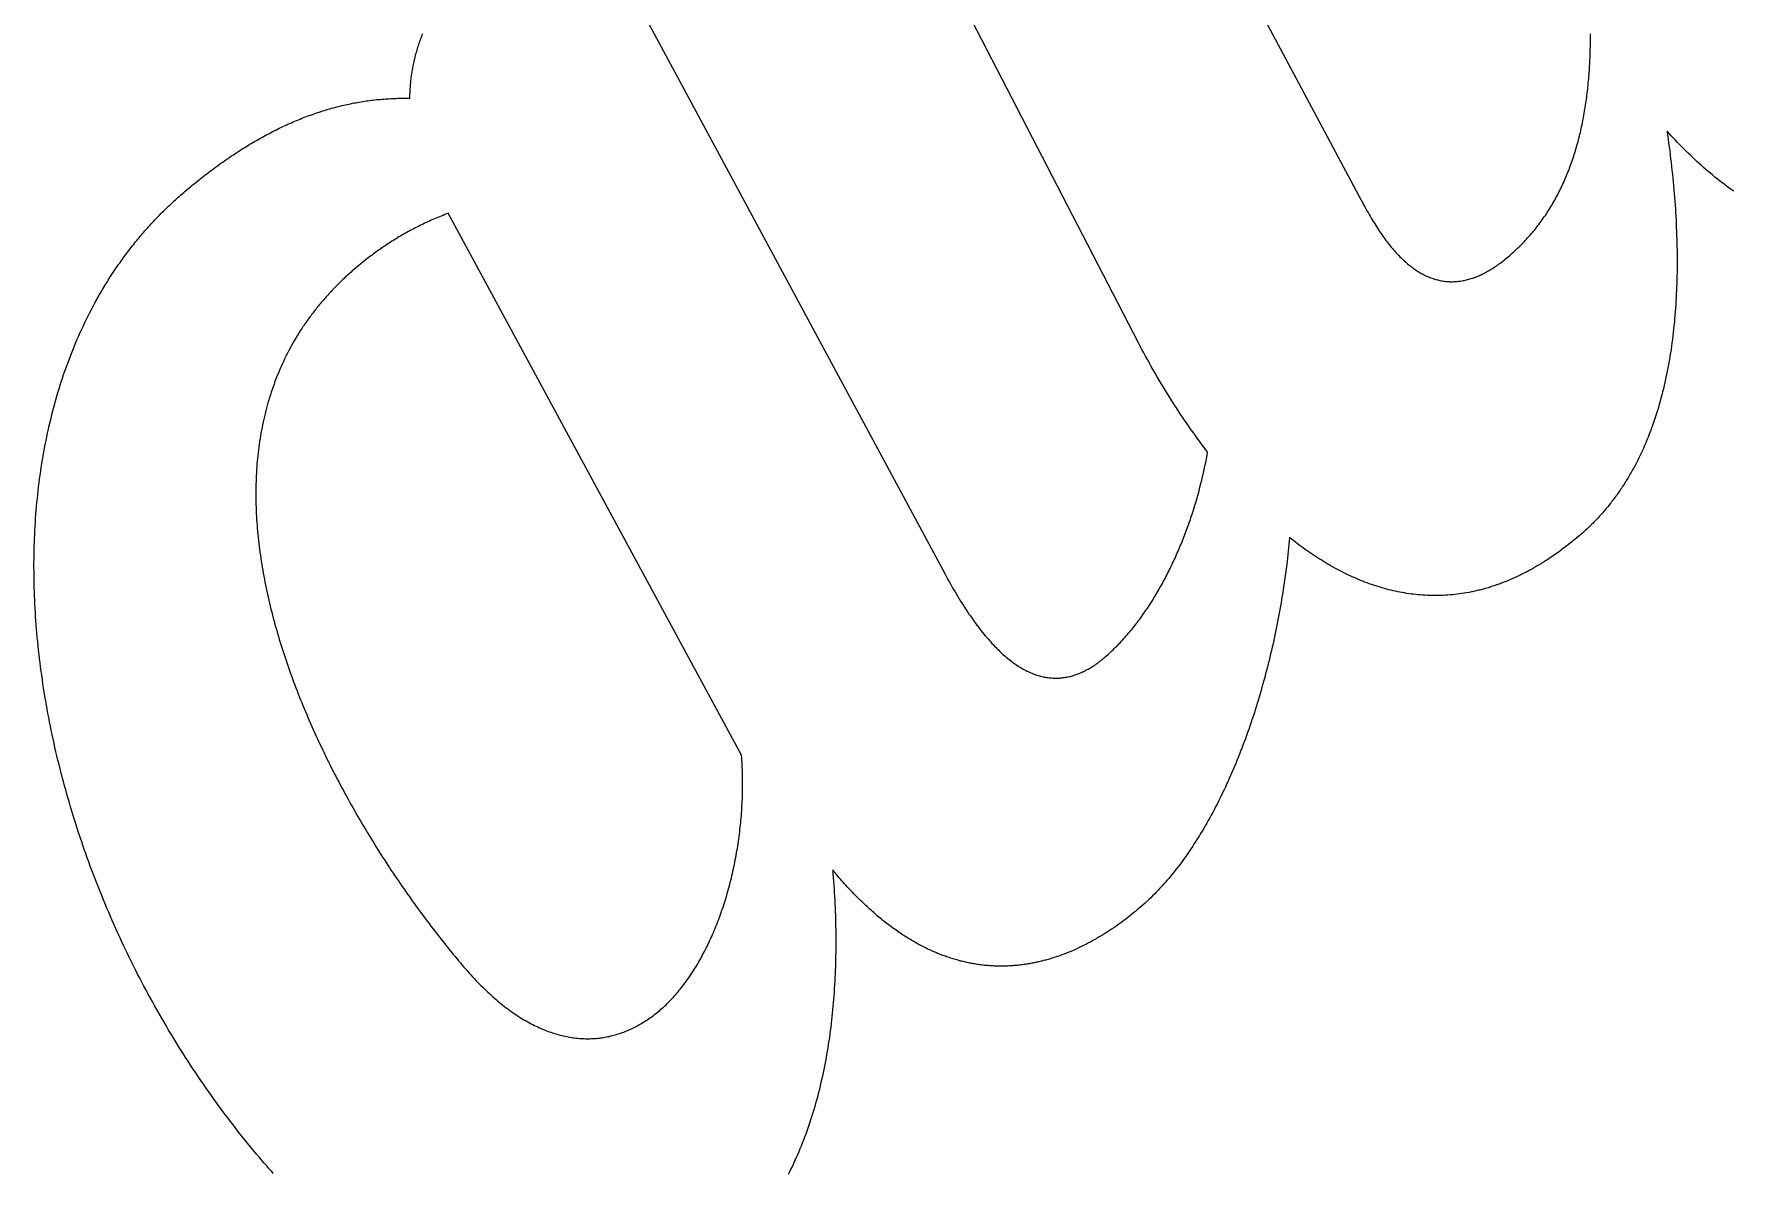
# Model space of a CAD drawing. Extents: x -388 to -35, y 578 to 1063.
# Drawn here: x -100.42 to -67.86, y 682.01 to 703.81 of the extents above; entities that cross this region are included whole.
import ezdxf

# ---------------------------------------------------------------- set-up
doc = ezdxf.new("R2010")
doc.units = 0
doc.layers.add('color#7d7d7dff', color=1, linetype='CONTINUOUS')

msp = doc.modelspace()

# ---------------------------------------------------------------- linework, layer by layer
at = {"layer": 'color#7d7d7dff'}
for points in [[(-80.836, 711.585), (-74.933, 700.536), (-74.913, 700.499), (-74.893, 700.462), (-74.874, 700.426), (-74.854, 700.39), (-74.834, 700.355), (-74.814, 700.32), (-74.794, 700.286), (-74.774, 700.252), (-74.753, 700.219), (-74.733, 700.186), (-74.713, 700.154), (-74.693, 700.122), (-74.673, 700.091), (-74.653, 700.06), (-74.632, 700.03), (-74.612, 700), (-74.592, 699.971), (-74.571, 699.942), (-74.551, 699.913), (-74.531, 699.885), (-74.51, 699.858), (-74.49, 699.831), (-74.469, 699.805), (-74.449, 699.779), (-74.428, 699.753), (-74.408, 699.728), (-74.387, 699.704), (-74.366, 699.68), (-74.346, 699.656), (-74.325, 699.633), (-74.304, 699.61), (-74.284, 699.588), (-74.263, 699.567), (-74.242, 699.545), (-74.221, 699.525), (-74.2, 699.504), (-74.179, 699.485), (-74.159, 699.465), (-74.138, 699.447), (-74.117, 699.428), (-74.096, 699.41), (-74.075, 699.393), (-74.054, 699.376), (-74.032, 699.359), (-74.011, 699.343), (-73.99, 699.328), (-73.969, 699.313), (-73.948, 699.298), (-73.927, 699.284), (-73.905, 699.27), (-73.884, 699.257), (-73.863, 699.244), (-73.841, 699.232), (-73.82, 699.22), (-73.799, 699.208), (-73.777, 699.197), (-73.756, 699.187), (-73.734, 699.176), (-73.713, 699.167), (-73.691, 699.158), (-73.67, 699.149), (-73.648, 699.141), (-73.627, 699.133), (-73.605, 699.125), (-73.583, 699.118), (-73.562, 699.112), (-73.54, 699.106), (-73.518, 699.1), (-73.497, 699.095), (-73.475, 699.09), (-73.453, 699.086), (-73.431, 699.082), (-73.409, 699.079), (-73.388, 699.076), (-73.366, 699.073), (-73.344, 699.071), (-73.322, 699.069), (-73.3, 699.068), (-73.278, 699.067), (-73.256, 699.067), (-73.234, 699.067), (-73.212, 699.068), (-73.189, 699.068), (-73.167, 699.07), (-73.145, 699.072), (-73.123, 699.074), (-73.101, 699.076), (-73.079, 699.079), (-73.056, 699.083), (-73.034, 699.087), (-73.012, 699.091), (-72.99, 699.096), (-72.967, 699.101), (-72.945, 699.107), (-72.922, 699.113), (-72.9, 699.119), (-72.878, 699.126), (-72.855, 699.133), (-72.833, 699.141), (-72.81, 699.149), (-72.788, 699.158), (-72.765, 699.167), (-72.742, 699.176), (-72.72, 699.186), (-72.697, 699.196), (-72.675, 699.206), (-72.652, 699.217), (-72.629, 699.229), (-72.606, 699.241), (-72.584, 699.253), (-72.561, 699.266), (-72.538, 699.279), (-72.515, 699.292), (-72.493, 699.306), (-72.47, 699.32), (-72.447, 699.335), (-72.424, 699.35), (-72.401, 699.365), (-72.378, 699.381), (-72.355, 699.397), (-72.332, 699.414), (-72.309, 699.431), (-72.286, 699.448), (-72.263, 699.466), (-72.24, 699.484), (-72.217, 699.503), (-72.194, 699.522), (-72.171, 699.541), (-72.144, 699.564), (-72.117, 699.587), (-72.091, 699.611), (-72.065, 699.634), (-72.039, 699.658), (-72.013, 699.682), (-71.988, 699.706), (-71.963, 699.73), (-71.938, 699.755), (-71.914, 699.779), (-71.889, 699.804), (-71.865, 699.829), (-71.842, 699.854), (-71.818, 699.88), (-71.795, 699.905), (-71.772, 699.931), (-71.749, 699.957), (-71.726, 699.983), (-71.704, 700.009), (-71.682, 700.036), (-71.66, 700.062), (-71.639, 700.089), (-71.618, 700.116), (-71.597, 700.143), (-71.576, 700.17), (-71.555, 700.198), (-71.535, 700.226), (-71.515, 700.253), (-71.495, 700.282), (-71.476, 700.31), (-71.456, 700.338), (-71.437, 700.367), (-71.418, 700.395), (-71.4, 700.424), (-71.381, 700.453), (-71.363, 700.483), (-71.345, 700.512), (-71.328, 700.541), (-71.31, 700.571), (-71.293, 700.601), (-71.276, 700.631), (-71.259, 700.661), (-71.243, 700.692), (-71.226, 700.722), (-71.21, 700.753), (-71.195, 700.784), (-71.179, 700.815), (-71.164, 700.846), (-71.148, 700.878), (-71.133, 700.909), (-71.119, 700.941), (-71.104, 700.973), (-71.09, 701.005), (-71.076, 701.037), (-71.062, 701.069), (-71.048, 701.102), (-71.035, 701.134), (-71.022, 701.167), (-71.009, 701.2), (-70.996, 701.233), (-70.984, 701.266), (-70.971, 701.3), (-70.959, 701.333), (-70.947, 701.367), (-70.936, 701.401), (-70.924, 701.435), (-70.913, 701.469), (-70.902, 701.503), (-70.891, 701.538), (-70.88, 701.573), (-70.87, 701.607), (-70.86, 701.642), (-70.85, 701.677), (-70.84, 701.713), (-70.83, 701.748), (-70.821, 701.783), (-70.812, 701.819), (-70.803, 701.855), (-70.794, 701.891), (-70.785, 701.927), (-70.777, 701.963), (-70.769, 702), (-70.761, 702.036), (-70.753, 702.073), (-70.745, 702.109), (-70.738, 702.146), (-70.731, 702.183), (-70.724, 702.221), (-70.717, 702.258), (-70.71, 702.296), (-70.704, 702.333), (-70.697, 702.371), (-70.691, 702.409), (-70.685, 702.447), (-70.68, 702.485), (-70.674, 702.523), (-70.669, 702.562), (-70.664, 702.6), (-70.659, 702.639), (-70.654, 702.678), (-70.649, 702.717), (-70.645, 702.756), (-70.641, 702.795), (-70.636, 702.834), (-70.633, 702.874), (-70.629, 702.913), (-70.625, 702.953), (-70.622, 702.993), (-70.619, 703.033), (-70.616, 703.073), (-70.613, 703.113), (-70.61, 703.154), (-70.608, 703.194), (-70.605, 703.235), (-70.603, 703.276), (-70.601, 703.316), (-70.599, 703.357), (-70.598, 703.398), (-70.596, 703.44), (-70.595, 703.481), (-70.594, 703.522), (-70.593, 703.564), (-70.592, 703.606), (-70.591, 703.647), (-70.591, 703.689), (-70.59, 703.731), (-70.59, 703.774), (-70.59, 703.816)], [(-89.873, 706.311), (-82.958, 693.464), (-82.931, 693.413), (-82.904, 693.363), (-82.876, 693.314), (-82.849, 693.266), (-82.822, 693.218), (-82.795, 693.171), (-82.768, 693.125), (-82.741, 693.079), (-82.714, 693.034), (-82.688, 692.99), (-82.661, 692.947), (-82.634, 692.904), (-82.607, 692.862), (-82.581, 692.821), (-82.554, 692.78), (-82.528, 692.74), (-82.501, 692.701), (-82.475, 692.663), (-82.449, 692.625), (-82.422, 692.588), (-82.396, 692.551), (-82.37, 692.515), (-82.344, 692.48), (-82.318, 692.446), (-82.291, 692.412), (-82.266, 692.379), (-82.24, 692.346), (-82.214, 692.314), (-82.188, 692.283), (-82.162, 692.253), (-82.136, 692.223), (-82.111, 692.193), (-82.085, 692.165), (-82.06, 692.137), (-82.034, 692.109), (-82.009, 692.083), (-81.983, 692.057), (-81.958, 692.031), (-81.932, 692.006), (-81.907, 691.982), (-81.882, 691.958), (-81.857, 691.935), (-81.832, 691.913), (-81.807, 691.891), (-81.782, 691.87), (-81.757, 691.849), (-81.732, 691.829), (-81.707, 691.81), (-81.683, 691.791), (-81.658, 691.773), (-81.633, 691.755), (-81.609, 691.738), (-81.584, 691.721), (-81.56, 691.705), (-81.535, 691.69), (-81.511, 691.675), (-81.487, 691.661), (-81.462, 691.647), (-81.438, 691.634), (-81.414, 691.621), (-81.39, 691.609), (-81.366, 691.597), (-81.342, 691.586), (-81.318, 691.576), (-81.294, 691.566), (-81.27, 691.556), (-81.247, 691.547), (-81.223, 691.539), (-81.199, 691.531), (-81.176, 691.524), (-81.152, 691.517), (-81.129, 691.51), (-81.105, 691.505), (-81.082, 691.499), (-81.059, 691.494), (-81.035, 691.49), (-81.012, 691.486), (-80.989, 691.483), (-80.966, 691.48), (-80.943, 691.478), (-80.92, 691.476), (-80.897, 691.474), (-80.874, 691.473), (-80.852, 691.473), (-80.829, 691.473), (-80.806, 691.473), (-80.784, 691.474), (-80.761, 691.475), (-80.739, 691.477), (-80.716, 691.479), (-80.694, 691.482), (-80.672, 691.485), (-80.649, 691.489), (-80.627, 691.493), (-80.605, 691.497), (-80.583, 691.502), (-80.561, 691.507), (-80.539, 691.513), (-80.517, 691.519), (-80.495, 691.526), (-80.474, 691.533), (-80.452, 691.54), (-80.43, 691.548), (-80.409, 691.556), (-80.387, 691.564), (-80.366, 691.573), (-80.344, 691.583), (-80.323, 691.592), (-80.302, 691.603), (-80.28, 691.613), (-80.259, 691.624), (-80.238, 691.635), (-80.217, 691.647), (-80.196, 691.659), (-80.175, 691.671), (-80.155, 691.684), (-80.134, 691.697), (-80.113, 691.711), (-80.092, 691.724), (-80.072, 691.738), (-80.051, 691.753), (-80.031, 691.768), (-80.01, 691.783), (-79.99, 691.798), (-79.97, 691.814), (-79.949, 691.83), (-79.929, 691.847), (-79.909, 691.864), (-79.885, 691.885), (-79.86, 691.906), (-79.836, 691.928), (-79.811, 691.95), (-79.787, 691.972), (-79.763, 691.994), (-79.739, 692.017), (-79.716, 692.04), (-79.692, 692.063), (-79.669, 692.086), (-79.645, 692.11), (-79.622, 692.134), (-79.599, 692.158), (-79.576, 692.182), (-79.554, 692.207), (-79.531, 692.232), (-79.509, 692.257), (-79.486, 692.282), (-79.464, 692.308), (-79.442, 692.333), (-79.42, 692.359), (-79.398, 692.385), (-79.377, 692.412), (-79.355, 692.438), (-79.334, 692.465), (-79.313, 692.492), (-79.292, 692.519), (-79.271, 692.547), (-79.25, 692.574), (-79.229, 692.602), (-79.209, 692.63), (-79.189, 692.658), (-79.168, 692.686), (-79.148, 692.715), (-79.129, 692.743), (-79.109, 692.772), (-79.089, 692.801), (-79.07, 692.831), (-79.05, 692.86), (-79.031, 692.889), (-79.012, 692.919), (-78.993, 692.949), (-78.974, 692.979), (-78.956, 693.009), (-78.937, 693.039), (-78.919, 693.07), (-78.901, 693.1), (-78.883, 693.131), (-78.865, 693.162), (-78.847, 693.193), (-78.83, 693.224), (-78.812, 693.256), (-78.795, 693.287), (-78.778, 693.318), (-78.761, 693.35), (-78.744, 693.382), (-78.727, 693.414), (-78.711, 693.446), (-78.694, 693.478), (-78.678, 693.51), (-78.662, 693.542), (-78.646, 693.575), (-78.63, 693.607), (-78.614, 693.64), (-78.599, 693.673), (-78.583, 693.706), (-78.568, 693.738), (-78.553, 693.771), (-78.538, 693.805), (-78.523, 693.838), (-78.509, 693.871), (-78.494, 693.904), (-78.48, 693.938), (-78.466, 693.971), (-78.452, 694.005), (-78.438, 694.038), (-78.424, 694.072), (-78.411, 694.105), (-78.397, 694.139), (-78.384, 694.173), (-78.371, 694.207), (-78.358, 694.241), (-78.345, 694.275), (-78.332, 694.309), (-78.32, 694.343), (-78.307, 694.377), (-78.295, 694.411), (-78.283, 694.445), (-78.271, 694.479), (-78.259, 694.513), (-78.248, 694.548), (-78.236, 694.582), (-78.225, 694.616), (-78.214, 694.65), (-78.192, 694.719), (-78.171, 694.787), (-78.15, 694.856), (-78.13, 694.925), (-78.111, 694.993), (-78.092, 695.061), (-78.074, 695.13), (-78.057, 695.198), (-78.04, 695.266), (-78.024, 695.334), (-78.008, 695.402), (-77.993, 695.469), (-77.979, 695.537), (-77.965, 695.604), (-77.952, 695.671), (-77.939, 695.737), (-77.928, 695.803), (-77.976, 695.867), (-78.025, 695.932), (-78.073, 695.996), (-78.12, 696.061), (-78.167, 696.126), (-78.214, 696.191), (-78.26, 696.256), (-78.305, 696.322), (-78.351, 696.387), (-78.395, 696.453), (-78.44, 696.519), (-78.483, 696.585), (-78.527, 696.651), (-78.569, 696.717), (-78.612, 696.784), (-78.653, 696.85), (-78.695, 696.916), (-78.736, 696.982), (-78.776, 697.048), (-78.816, 697.115), (-78.855, 697.181), (-78.894, 697.247), (-78.932, 697.313), (-78.97, 697.378), (-79.007, 697.444), (-79.044, 697.509), (-79.08, 697.575), (-79.116, 697.64), (-79.151, 697.705), (-79.186, 697.769), (-79.22, 697.834), (-79.253, 697.898), (-83.416, 705.956)], [(-95.832, 681.985), (-95.863, 682.019), (-95.893, 682.053), (-95.923, 682.087), (-95.953, 682.121), (-95.983, 682.155), (-96.012, 682.189), (-96.041, 682.223), (-96.07, 682.256), (-96.098, 682.29), (-96.155, 682.357), (-96.212, 682.425), (-96.268, 682.493), (-96.324, 682.562), (-96.38, 682.631), (-96.435, 682.7), (-96.49, 682.769), (-96.544, 682.839), (-96.598, 682.908), (-96.652, 682.978), (-96.706, 683.049), (-96.759, 683.119), (-96.812, 683.19), (-96.864, 683.261), (-96.916, 683.333), (-96.968, 683.404), (-97.019, 683.476), (-97.07, 683.548), (-97.121, 683.62), (-97.171, 683.693), (-97.221, 683.766), (-97.271, 683.839), (-97.32, 683.912), (-97.369, 683.985), (-97.417, 684.059), (-97.465, 684.133), (-97.513, 684.207), (-97.561, 684.281), (-97.608, 684.356), (-97.654, 684.43), (-97.701, 684.505), (-97.747, 684.58), (-97.792, 684.655), (-97.838, 684.731), (-97.882, 684.806), (-97.927, 684.882), (-97.971, 684.958), (-98.015, 685.034), (-98.058, 685.111), (-98.101, 685.187), (-98.144, 685.264), (-98.186, 685.341), (-98.228, 685.418), (-98.27, 685.495), (-98.311, 685.572), (-98.352, 685.65), (-98.392, 685.727), (-98.432, 685.805), (-98.472, 685.883), (-98.511, 685.961), (-98.55, 686.039), (-98.588, 686.118), (-98.626, 686.196), (-98.664, 686.275), (-98.702, 686.353), (-98.739, 686.432), (-98.775, 686.511), (-98.812, 686.59), (-98.847, 686.67), (-98.883, 686.749), (-98.918, 686.828), (-98.953, 686.908), (-98.987, 686.988), (-99.021, 687.067), (-99.054, 687.147), (-99.088, 687.227), (-99.12, 687.307), (-99.153, 687.387), (-99.185, 687.468), (-99.216, 687.548), (-99.247, 687.628), (-99.278, 687.709), (-99.309, 687.789), (-99.339, 687.87), (-99.368, 687.951), (-99.397, 688.032), (-99.426, 688.112), (-99.455, 688.193), (-99.483, 688.274), (-99.51, 688.355), (-99.538, 688.436), (-99.564, 688.517), (-99.591, 688.599), (-99.617, 688.68), (-99.643, 688.761), (-99.668, 688.842), (-99.693, 688.924), (-99.717, 689.005), (-99.741, 689.086), (-99.765, 689.168), (-99.788, 689.249), (-99.811, 689.331), (-99.833, 689.412), (-99.855, 689.494), (-99.877, 689.575), (-99.898, 689.657), (-99.919, 689.738), (-99.939, 689.82), (-99.959, 689.901), (-99.978, 689.983), (-99.997, 690.064), (-100.016, 690.146), (-100.034, 690.227), (-100.052, 690.309), (-100.07, 690.39), (-100.087, 690.471), (-100.103, 690.553), (-100.12, 690.634), (-100.135, 690.716), (-100.151, 690.797), (-100.166, 690.878), (-100.18, 690.96), (-100.194, 691.041), (-100.208, 691.122), (-100.221, 691.203), (-100.234, 691.284), (-100.246, 691.365), (-100.258, 691.446), (-100.27, 691.527), (-100.281, 691.608), (-100.292, 691.689), (-100.302, 691.769), (-100.312, 691.85), (-100.321, 691.931), (-100.33, 692.011), (-100.339, 692.092), (-100.347, 692.172), (-100.355, 692.252), (-100.362, 692.332), (-100.369, 692.412), (-100.375, 692.493), (-100.381, 692.572), (-100.387, 692.652), (-100.392, 692.732), (-100.396, 692.812), (-100.401, 692.891), (-100.404, 692.97), (-100.408, 693.05), (-100.411, 693.129), (-100.413, 693.208), (-100.415, 693.287), (-100.417, 693.366), (-100.418, 693.444), (-100.418, 693.523), (-100.419, 693.601), (-100.419, 693.679), (-100.418, 693.758), (-100.417, 693.836), (-100.415, 693.913), (-100.413, 693.991), (-100.411, 694.069), (-100.408, 694.146), (-100.405, 694.223), (-100.401, 694.3), (-100.397, 694.377), (-100.392, 694.454), (-100.387, 694.531), (-100.381, 694.607), (-100.375, 694.683), (-100.369, 694.759), (-100.362, 694.835), (-100.354, 694.911), (-100.346, 694.986), (-100.338, 695.062), (-100.329, 695.137), (-100.32, 695.212), (-100.31, 695.287), (-100.3, 695.361), (-100.29, 695.435), (-100.279, 695.51), (-100.267, 695.584), (-100.255, 695.657), (-100.242, 695.731), (-100.23, 695.804), (-100.216, 695.877), (-100.202, 695.95), (-100.188, 696.023), (-100.173, 696.095), (-100.158, 696.167), (-100.142, 696.239), (-100.126, 696.311), (-100.109, 696.382), (-100.092, 696.453), (-100.075, 696.524), (-100.056, 696.595), (-100.038, 696.665), (-100.019, 696.736), (-99.999, 696.806), (-99.979, 696.875), (-99.959, 696.945), (-99.938, 697.014), (-99.917, 697.083), (-99.895, 697.151), (-99.872, 697.22), (-99.85, 697.288), (-99.826, 697.356), (-99.802, 697.423), (-99.778, 697.49), (-99.753, 697.557), (-99.728, 697.624), (-99.702, 697.69), (-99.676, 697.756), (-99.65, 697.822), (-99.622, 697.887), (-99.595, 697.952), (-99.567, 698.017), (-99.538, 698.082), (-99.509, 698.146), (-99.479, 698.21), (-99.449, 698.273), (-99.418, 698.336), (-99.387, 698.399), (-99.356, 698.462), (-99.324, 698.524), (-99.291, 698.586), (-99.258, 698.648), (-99.225, 698.709), (-99.208, 698.739), (-99.191, 698.77), (-99.173, 698.8), (-99.156, 698.83), (-99.139, 698.86), (-99.121, 698.89), (-99.103, 698.92), (-99.085, 698.95), (-99.067, 698.98), (-99.049, 699.01), (-99.031, 699.039), (-99.013, 699.069), (-98.994, 699.098), (-98.976, 699.127), (-98.957, 699.157), (-98.938, 699.186), (-98.919, 699.215), (-98.9, 699.244), (-98.881, 699.273), (-98.862, 699.301), (-98.842, 699.33), (-98.823, 699.359), (-98.803, 699.387), (-98.783, 699.415), (-98.763, 699.444), (-98.743, 699.472), (-98.723, 699.5), (-98.703, 699.528), (-98.682, 699.556), (-98.662, 699.584), (-98.641, 699.611), (-98.62, 699.639), (-98.599, 699.667), (-98.578, 699.694), (-98.557, 699.721), (-98.535, 699.749), (-98.514, 699.776), (-98.492, 699.803), (-98.471, 699.83), (-98.449, 699.856), (-98.427, 699.883), (-98.405, 699.91), (-98.382, 699.936), (-98.36, 699.963), (-98.338, 699.989), (-98.315, 700.015), (-98.292, 700.041), (-98.269, 700.067), (-98.246, 700.093), (-98.223, 700.119), (-98.2, 700.145), (-98.177, 700.17), (-98.153, 700.196), (-98.129, 700.221), (-98.106, 700.247), (-98.082, 700.272), (-98.058, 700.297), (-98.034, 700.322), (-98.009, 700.347), (-97.985, 700.371), (-97.96, 700.396), (-97.936, 700.421), (-97.911, 700.445), (-97.886, 700.469), (-97.861, 700.493), (-97.836, 700.518), (-97.81, 700.542), (-97.785, 700.565), (-97.759, 700.589), (-97.734, 700.613), (-97.708, 700.636), (-97.682, 700.66), (-97.656, 700.683), (-97.63, 700.706), (-97.603, 700.729), (-97.577, 700.752), (-97.55, 700.775), (-97.523, 700.798), (-97.489, 700.827), (-97.454, 700.856), (-97.419, 700.885), (-97.385, 700.913), (-97.35, 700.942), (-97.316, 700.97), (-97.281, 700.997), (-97.247, 701.025), (-97.212, 701.052), (-97.178, 701.079), (-97.143, 701.106), (-97.109, 701.132), (-97.075, 701.158), (-97.04, 701.184), (-97.006, 701.21), (-96.972, 701.236), (-96.938, 701.261), (-96.903, 701.286), (-96.869, 701.31), (-96.835, 701.335), (-96.801, 701.359), (-96.767, 701.383), (-96.733, 701.407), (-96.699, 701.43), (-96.665, 701.453), (-96.631, 701.476), (-96.597, 701.499), (-96.563, 701.522), (-96.529, 701.544), (-96.495, 701.566), (-96.461, 701.588), (-96.427, 701.609), (-96.393, 701.63), (-96.359, 701.651), (-96.325, 701.672), (-96.292, 701.693), (-96.258, 701.713), (-96.224, 701.733), (-96.19, 701.753), (-96.157, 701.772), (-96.123, 701.792), (-96.089, 701.811), (-96.055, 701.83), (-96.022, 701.848), (-95.988, 701.867), (-95.955, 701.885), (-95.921, 701.902), (-95.887, 701.92), (-95.854, 701.937), (-95.82, 701.955), (-95.787, 701.972), (-95.753, 701.988), (-95.72, 702.005), (-95.686, 702.021), (-95.652, 702.037), (-95.619, 702.052), (-95.586, 702.068), (-95.552, 702.083), (-95.519, 702.098), (-95.485, 702.113), (-95.452, 702.128), (-95.418, 702.142), (-95.385, 702.156), (-95.351, 702.17), (-95.318, 702.183), (-95.285, 702.197), (-95.251, 702.21), (-95.218, 702.223), (-95.184, 702.235), (-95.151, 702.248), (-95.118, 702.26), (-95.084, 702.272), (-95.051, 702.284), (-95.018, 702.295), (-94.984, 702.306), (-94.951, 702.317), (-94.918, 702.328), (-94.884, 702.339), (-94.851, 702.349), (-94.818, 702.359), (-94.784, 702.369), (-94.751, 702.379), (-94.718, 702.388), (-94.684, 702.397), (-94.651, 702.406), (-94.618, 702.415), (-94.584, 702.424), (-94.551, 702.432), (-94.518, 702.44), (-94.484, 702.448), (-94.451, 702.455), (-94.418, 702.463), (-94.384, 702.47), (-94.351, 702.477), (-94.318, 702.484), (-94.284, 702.49), (-94.251, 702.496), (-94.218, 702.502), (-94.184, 702.508), (-94.151, 702.514), (-94.118, 702.519), (-94.084, 702.524), (-94.051, 702.529), (-94.018, 702.534), (-93.984, 702.538), (-93.951, 702.543), (-93.917, 702.547), (-93.884, 702.55), (-93.851, 702.554), (-93.817, 702.557), (-93.784, 702.56), (-93.75, 702.563), (-93.717, 702.566), (-93.683, 702.569), (-93.65, 702.571), (-93.616, 702.573), (-93.583, 702.575), (-93.549, 702.576), (-93.516, 702.578), (-93.482, 702.579), (-93.449, 702.58), (-93.415, 702.581), (-93.382, 702.581), (-93.348, 702.581), (-93.315, 702.582), (-93.281, 702.581), (-93.247, 702.581), (-93.214, 702.581), (-93.214, 702.607), (-93.213, 702.634), (-93.213, 702.66), (-93.212, 702.686), (-93.211, 702.713), (-93.209, 702.739), (-93.208, 702.765), (-93.206, 702.791), (-93.204, 702.818), (-93.202, 702.844), (-93.2, 702.87), (-93.197, 702.896), (-93.195, 702.922), (-93.192, 702.948), (-93.189, 702.974), (-93.185, 702.999), (-93.182, 703.025), (-93.178, 703.051), (-93.174, 703.077), (-93.17, 703.102), (-93.165, 703.128), (-93.161, 703.153), (-93.156, 703.179), (-93.151, 703.204), (-93.146, 703.229), (-93.141, 703.255), (-93.135, 703.28), (-93.129, 703.305), (-93.124, 703.33), (-93.117, 703.355), (-93.111, 703.38), (-93.105, 703.405), (-93.098, 703.43), (-93.091, 703.455), (-93.084, 703.48), (-93.077, 703.504), (-93.07, 703.529), (-93.062, 703.554), (-93.054, 703.578), (-93.046, 703.603), (-93.038, 703.627), (-93.03, 703.651), (-93.022, 703.675), (-93.013, 703.7), (-93.004, 703.724), (-92.995, 703.748), (-92.986, 703.772), (-92.977, 703.796), (-92.967, 703.82)], [(-67.846, 700.801), (-67.892, 700.833), (-67.937, 700.866), (-67.982, 700.899), (-68.027, 700.933), (-68.072, 700.967), (-68.116, 701.002), (-68.161, 701.037), (-68.205, 701.072), (-68.249, 701.108), (-68.293, 701.144), (-68.336, 701.181), (-68.38, 701.218), (-68.423, 701.256), (-68.466, 701.294), (-68.508, 701.332), (-68.551, 701.371), (-68.593, 701.41), (-68.635, 701.45), (-68.677, 701.49), (-68.719, 701.53), (-68.76, 701.57), (-68.802, 701.611), (-68.843, 701.652), (-68.884, 701.694), (-68.924, 701.736), (-68.965, 701.778), (-69.005, 701.82), (-69.045, 701.863), (-69.085, 701.906), (-69.124, 701.949), (-69.113, 701.874), (-69.103, 701.799), (-69.093, 701.723), (-69.083, 701.648), (-69.073, 701.573), (-69.064, 701.498), (-69.055, 701.423), (-69.046, 701.349), (-69.038, 701.274), (-69.029, 701.2), (-69.022, 701.125), (-69.014, 701.051), (-69.007, 700.977), (-69, 700.903), (-68.993, 700.829), (-68.987, 700.755), (-68.981, 700.682), (-68.976, 700.608), (-68.97, 700.535), (-68.965, 700.462), (-68.961, 700.389), (-68.956, 700.316), (-68.952, 700.244), (-68.949, 700.171), (-68.946, 700.099), (-68.943, 700.027), (-68.94, 699.955), (-68.938, 699.883), (-68.936, 699.812), (-68.934, 699.74), (-68.933, 699.669), (-68.932, 699.598), (-68.931, 699.528), (-68.931, 699.457), (-68.931, 699.387), (-68.932, 699.316), (-68.933, 699.246), (-68.934, 699.177), (-68.936, 699.107), (-68.938, 699.038), (-68.94, 698.969), (-68.943, 698.9), (-68.946, 698.831), (-68.949, 698.763), (-68.953, 698.695), (-68.957, 698.627), (-68.962, 698.559), (-68.967, 698.492), (-68.972, 698.425), (-68.978, 698.358), (-68.984, 698.291), (-68.991, 698.225), (-68.998, 698.159), (-69.005, 698.093), (-69.013, 698.027), (-69.021, 697.962), (-69.03, 697.897), (-69.039, 697.832), (-69.048, 697.768), (-69.058, 697.703), (-69.068, 697.639), (-69.079, 697.576), (-69.09, 697.513), (-69.102, 697.45), (-69.113, 697.387), (-69.126, 697.324), (-69.139, 697.262), (-69.152, 697.201), (-69.165, 697.139), (-69.179, 697.078), (-69.194, 697.017), (-69.209, 696.957), (-69.224, 696.897), (-69.24, 696.837), (-69.256, 696.777), (-69.273, 696.718), (-69.29, 696.659), (-69.308, 696.601), (-69.326, 696.543), (-69.344, 696.485), (-69.363, 696.428), (-69.383, 696.371), (-69.402, 696.314), (-69.423, 696.258), (-69.444, 696.202), (-69.465, 696.146), (-69.487, 696.091), (-69.509, 696.036), (-69.532, 695.982), (-69.555, 695.928), (-69.578, 695.874), (-69.591, 695.848), (-69.603, 695.821), (-69.615, 695.795), (-69.627, 695.768), (-69.64, 695.742), (-69.652, 695.716), (-69.665, 695.69), (-69.678, 695.664), (-69.691, 695.638), (-69.704, 695.612), (-69.717, 695.587), (-69.731, 695.561), (-69.744, 695.536), (-69.758, 695.51), (-69.771, 695.485), (-69.785, 695.46), (-69.799, 695.435), (-69.813, 695.41), (-69.828, 695.385), (-69.842, 695.36), (-69.856, 695.336), (-69.871, 695.311), (-69.886, 695.287), (-69.901, 695.263), (-69.916, 695.238), (-69.931, 695.214), (-69.946, 695.19), (-69.961, 695.167), (-69.977, 695.143), (-69.992, 695.119), (-70.008, 695.096), (-70.024, 695.072), (-70.04, 695.049), (-70.056, 695.026), (-70.072, 695.003), (-70.089, 694.98), (-70.105, 694.957), (-70.122, 694.934), (-70.139, 694.912), (-70.156, 694.889), (-70.173, 694.867), (-70.19, 694.845), (-70.207, 694.822), (-70.225, 694.8), (-70.242, 694.778), (-70.26, 694.757), (-70.278, 694.735), (-70.296, 694.713), (-70.314, 694.692), (-70.332, 694.671), (-70.351, 694.649), (-70.369, 694.628), (-70.388, 694.607), (-70.407, 694.587), (-70.425, 694.566), (-70.444, 694.545), (-70.464, 694.525), (-70.483, 694.504), (-70.502, 694.484), (-70.522, 694.464), (-70.542, 694.444), (-70.562, 694.424), (-70.582, 694.404), (-70.602, 694.385), (-70.622, 694.365), (-70.643, 694.346), (-70.663, 694.327), (-70.684, 694.308), (-70.705, 694.289), (-70.726, 694.27), (-70.747, 694.251), (-70.768, 694.232), (-70.789, 694.214), (-70.811, 694.196), (-70.859, 694.155), (-70.907, 694.116), (-70.955, 694.077), (-71.003, 694.039), (-71.051, 694.002), (-71.099, 693.966), (-71.146, 693.93), (-71.194, 693.895), (-71.242, 693.861), (-71.289, 693.828), (-71.337, 693.796), (-71.385, 693.764), (-71.408, 693.748), (-71.432, 693.733), (-71.456, 693.718), (-71.479, 693.703), (-71.503, 693.688), (-71.527, 693.673), (-71.551, 693.659), (-71.574, 693.644), (-71.598, 693.63), (-71.621, 693.616), (-71.645, 693.603), (-71.669, 693.589), (-71.692, 693.576), (-71.716, 693.563), (-71.739, 693.55), (-71.763, 693.537), (-71.786, 693.524), (-71.81, 693.512), (-71.833, 693.499), (-71.857, 693.487), (-71.88, 693.475), (-71.904, 693.464), (-71.927, 693.452), (-71.951, 693.441), (-71.974, 693.429), (-71.997, 693.418), (-72.021, 693.408), (-72.044, 693.397), (-72.067, 693.386), (-72.091, 693.376), (-72.114, 693.366), (-72.137, 693.356), (-72.161, 693.346), (-72.184, 693.336), (-72.207, 693.327), (-72.23, 693.318), (-72.253, 693.309), (-72.277, 693.3), (-72.3, 693.291), (-72.323, 693.282), (-72.346, 693.274), (-72.369, 693.265), (-72.392, 693.257), (-72.415, 693.249), (-72.439, 693.242), (-72.462, 693.234), (-72.485, 693.227), (-72.508, 693.219), (-72.531, 693.212), (-72.554, 693.205), (-72.577, 693.198), (-72.6, 693.192), (-72.622, 693.185), (-72.645, 693.179), (-72.668, 693.173), (-72.691, 693.167), (-72.714, 693.161), (-72.737, 693.155), (-72.76, 693.15), (-72.782, 693.145), (-72.805, 693.139), (-72.828, 693.134), (-72.851, 693.129), (-72.873, 693.125), (-72.919, 693.116), (-72.964, 693.107), (-73.009, 693.1), (-73.055, 693.093), (-73.1, 693.086), (-73.145, 693.08), (-73.19, 693.075), (-73.235, 693.07), (-73.279, 693.066), (-73.324, 693.063), (-73.369, 693.06), (-73.413, 693.058), (-73.458, 693.056), (-73.502, 693.055), (-73.546, 693.054), (-73.59, 693.054), (-73.634, 693.055), (-73.678, 693.056), (-73.722, 693.057), (-73.766, 693.06), (-73.81, 693.062), (-73.854, 693.066), (-73.897, 693.07), (-73.941, 693.074), (-73.984, 693.079), (-74.027, 693.084), (-74.071, 693.09), (-74.114, 693.097), (-74.157, 693.104), (-74.2, 693.111), (-74.242, 693.119), (-74.285, 693.128), (-74.328, 693.137), (-74.37, 693.146), (-74.413, 693.156), (-74.455, 693.167), (-74.497, 693.178), (-74.539, 693.189), (-74.581, 693.201), (-74.623, 693.213), (-74.665, 693.226), (-74.707, 693.24), (-74.749, 693.253), (-74.79, 693.268), (-74.832, 693.282), (-74.873, 693.298), (-74.914, 693.313), (-74.955, 693.329), (-74.996, 693.346), (-75.037, 693.363), (-75.078, 693.38), (-75.118, 693.398), (-75.159, 693.416), (-75.199, 693.434), (-75.24, 693.453), (-75.28, 693.473), (-75.32, 693.493), (-75.36, 693.513), (-75.4, 693.533), (-75.44, 693.554), (-75.479, 693.576), (-75.519, 693.598), (-75.558, 693.62), (-75.597, 693.642), (-75.637, 693.665), (-75.676, 693.688), (-75.715, 693.712), (-75.753, 693.736), (-75.792, 693.76), (-75.831, 693.785), (-75.869, 693.81), (-75.907, 693.836), (-75.946, 693.861), (-75.984, 693.887), (-76.022, 693.914), (-76.059, 693.94), (-76.097, 693.968), (-76.135, 693.995), (-76.172, 694.023), (-76.209, 694.051), (-76.247, 694.079), (-76.284, 694.108), (-76.32, 694.136), (-76.357, 694.166), (-76.363, 694.1), (-76.37, 694.035), (-76.376, 693.969), (-76.383, 693.903), (-76.39, 693.838), (-76.398, 693.772), (-76.405, 693.706), (-76.413, 693.64), (-76.422, 693.575), (-76.43, 693.509), (-76.439, 693.443), (-76.448, 693.377), (-76.458, 693.311), (-76.468, 693.245), (-76.478, 693.18), (-76.488, 693.114), (-76.498, 693.048), (-76.509, 692.982), (-76.52, 692.916), (-76.532, 692.851), (-76.543, 692.785), (-76.555, 692.719), (-76.567, 692.654), (-76.58, 692.588), (-76.593, 692.523), (-76.606, 692.458), (-76.619, 692.392), (-76.633, 692.327), (-76.646, 692.262), (-76.66, 692.197), (-76.675, 692.132), (-76.689, 692.067), (-76.704, 692.002), (-76.72, 691.937), (-76.735, 691.873), (-76.751, 691.808), (-76.767, 691.744), (-76.783, 691.68), (-76.799, 691.616), (-76.816, 691.552), (-76.833, 691.488), (-76.85, 691.425), (-76.868, 691.361), (-76.886, 691.298), (-76.904, 691.235), (-76.922, 691.172), (-76.941, 691.109), (-76.96, 691.046), (-76.979, 690.984), (-76.998, 690.922), (-77.018, 690.859), (-77.037, 690.798), (-77.058, 690.736), (-77.078, 690.674), (-77.098, 690.613), (-77.119, 690.552), (-77.14, 690.491), (-77.162, 690.431), (-77.183, 690.371), (-77.205, 690.31), (-77.227, 690.251), (-77.25, 690.191), (-77.272, 690.132), (-77.295, 690.073), (-77.318, 690.014), (-77.342, 689.955), (-77.365, 689.897), (-77.389, 689.839), (-77.413, 689.781), (-77.437, 689.724), (-77.462, 689.667), (-77.487, 689.61), (-77.512, 689.553), (-77.537, 689.497), (-77.563, 689.441), (-77.588, 689.386), (-77.614, 689.33), (-77.641, 689.275), (-77.667, 689.221), (-77.694, 689.167), (-77.721, 689.113), (-77.748, 689.059), (-77.775, 689.006), (-77.803, 688.953), (-77.831, 688.901), (-77.859, 688.849), (-77.887, 688.797), (-77.916, 688.746), (-77.944, 688.695), (-77.973, 688.644), (-78.003, 688.594), (-78.032, 688.544), (-78.062, 688.495), (-78.092, 688.446), (-78.122, 688.398), (-78.152, 688.35), (-78.183, 688.302), (-78.214, 688.255), (-78.245, 688.208), (-78.276, 688.162), (-78.307, 688.116), (-78.339, 688.07), (-78.371, 688.025), (-78.403, 687.981), (-78.436, 687.937), (-78.468, 687.893), (-78.501, 687.85), (-78.534, 687.807), (-78.567, 687.765), (-78.601, 687.724), (-78.634, 687.683), (-78.668, 687.642), (-78.702, 687.602), (-78.736, 687.562), (-78.771, 687.523), (-78.806, 687.485), (-78.841, 687.447), (-78.876, 687.409), (-78.911, 687.372), (-78.947, 687.336), (-78.982, 687.3), (-79.018, 687.265), (-79.054, 687.23), (-79.091, 687.196), (-79.127, 687.162), (-79.164, 687.129), (-79.201, 687.097), (-79.238, 687.065), (-79.275, 687.034), (-79.311, 687.004), (-79.348, 686.974), (-79.385, 686.944), (-79.422, 686.915), (-79.46, 686.886), (-79.498, 686.857), (-79.536, 686.829), (-79.574, 686.8), (-79.612, 686.773), (-79.65, 686.745), (-79.689, 686.718), (-79.728, 686.691), (-79.767, 686.665), (-79.807, 686.639), (-79.846, 686.613), (-79.886, 686.588), (-79.926, 686.563), (-79.966, 686.538), (-80.006, 686.514), (-80.047, 686.49), (-80.087, 686.467), (-80.128, 686.444), (-80.169, 686.421), (-80.211, 686.399), (-80.252, 686.378), (-80.294, 686.357), (-80.335, 686.336), (-80.377, 686.316), (-80.419, 686.296), (-80.462, 686.277), (-80.504, 686.258), (-80.547, 686.239), (-80.59, 686.222), (-80.633, 686.204), (-80.676, 686.188), (-80.719, 686.171), (-80.763, 686.156), (-80.806, 686.14), (-80.85, 686.126), (-80.894, 686.112), (-80.938, 686.098), (-80.982, 686.085), (-81.027, 686.073), (-81.049, 686.067), (-81.071, 686.061), (-81.093, 686.055), (-81.116, 686.05), (-81.138, 686.044), (-81.161, 686.039), (-81.183, 686.034), (-81.206, 686.029), (-81.228, 686.024), (-81.251, 686.02), (-81.273, 686.015), (-81.296, 686.011), (-81.319, 686.007), (-81.341, 686.002), (-81.364, 685.999), (-81.387, 685.995), (-81.41, 685.991), (-81.433, 685.988), (-81.455, 685.985), (-81.478, 685.982), (-81.501, 685.979), (-81.524, 685.976), (-81.547, 685.973), (-81.57, 685.971), (-81.593, 685.969), (-81.616, 685.967), (-81.64, 685.965), (-81.663, 685.963), (-81.686, 685.961), (-81.709, 685.96), (-81.732, 685.959), (-81.756, 685.958), (-81.779, 685.957), (-81.802, 685.956), (-81.826, 685.956), (-81.849, 685.955), (-81.873, 685.955), (-81.896, 685.955), (-81.92, 685.955), (-81.943, 685.956), (-81.967, 685.956), (-81.99, 685.957), (-82.014, 685.958), (-82.037, 685.959), (-82.061, 685.96), (-82.085, 685.961), (-82.109, 685.963), (-82.132, 685.965), (-82.156, 685.967), (-82.18, 685.969), (-82.204, 685.971), (-82.228, 685.974), (-82.251, 685.977), (-82.275, 685.98), (-82.299, 685.983), (-82.323, 685.986), (-82.347, 685.99), (-82.371, 685.994), (-82.395, 685.997), (-82.419, 686.002), (-82.443, 686.006), (-82.467, 686.01), (-82.492, 686.015), (-82.516, 686.02), (-82.54, 686.025), (-82.564, 686.03), (-82.588, 686.036), (-82.613, 686.042), (-82.637, 686.048), (-82.661, 686.054), (-82.685, 686.06), (-82.71, 686.067), (-82.734, 686.074), (-82.758, 686.08), (-82.783, 686.088), (-82.807, 686.095), (-82.832, 686.103), (-82.856, 686.11), (-82.881, 686.119), (-82.905, 686.127), (-82.93, 686.135), (-82.954, 686.144), (-82.979, 686.153), (-83.003, 686.162), (-83.028, 686.171), (-83.052, 686.181), (-83.077, 686.191), (-83.102, 686.201), (-83.126, 686.211), (-83.151, 686.221), (-83.176, 686.232), (-83.2, 686.243), (-83.225, 686.254), (-83.25, 686.265), (-83.275, 686.277), (-83.3, 686.289), (-83.324, 686.301), (-83.349, 686.313), (-83.374, 686.326), (-83.399, 686.338), (-83.424, 686.351), (-83.449, 686.365), (-83.473, 686.378), (-83.498, 686.392), (-83.523, 686.406), (-83.548, 686.42), (-83.573, 686.434), (-83.598, 686.449), (-83.623, 686.464), (-83.648, 686.479), (-83.673, 686.494), (-83.698, 686.51), (-83.723, 686.526), (-83.748, 686.542), (-83.773, 686.558), (-83.798, 686.575), (-83.823, 686.591), (-83.848, 686.608), (-83.874, 686.626), (-83.899, 686.643), (-83.924, 686.661), (-83.949, 686.679), (-83.974, 686.698), (-83.999, 686.716), (-84.024, 686.735), (-84.05, 686.754), (-84.075, 686.774), (-84.1, 686.793), (-84.125, 686.813), (-84.15, 686.833), (-84.176, 686.854), (-84.201, 686.874), (-84.226, 686.895), (-84.251, 686.916), (-84.277, 686.938), (-84.302, 686.959), (-84.327, 686.981), (-84.352, 687.004), (-84.378, 687.026), (-84.403, 687.049), (-84.428, 687.072), (-84.454, 687.095), (-84.479, 687.119), (-84.504, 687.143), (-84.53, 687.167), (-84.555, 687.191), (-84.58, 687.216), (-84.606, 687.241), (-84.631, 687.266), (-84.656, 687.292), (-84.682, 687.318), (-84.707, 687.344), (-84.732, 687.37), (-84.758, 687.397), (-84.783, 687.424), (-84.808, 687.451), (-84.834, 687.478), (-84.859, 687.506), (-84.885, 687.534), (-84.91, 687.562), (-84.935, 687.591), (-84.961, 687.62), (-84.986, 687.649), (-85.012, 687.679), (-85.037, 687.708), (-85.062, 687.738), (-85.088, 687.769), (-85.113, 687.799), (-85.107, 687.727), (-85.102, 687.654), (-85.096, 687.581), (-85.091, 687.508), (-85.086, 687.436), (-85.082, 687.364), (-85.078, 687.291), (-85.074, 687.219), (-85.071, 687.147), (-85.068, 687.075), (-85.065, 687.003), (-85.062, 686.932), (-85.06, 686.86), (-85.058, 686.789), (-85.057, 686.717), (-85.055, 686.646), (-85.055, 686.575), (-85.054, 686.504), (-85.054, 686.434), (-85.054, 686.363), (-85.054, 686.293), (-85.055, 686.222), (-85.056, 686.152), (-85.058, 686.082), (-85.06, 686.012), (-85.062, 685.943), (-85.064, 685.873), (-85.067, 685.804), (-85.07, 685.735), (-85.074, 685.666), (-85.077, 685.597), (-85.082, 685.529), (-85.086, 685.46), (-85.091, 685.392), (-85.096, 685.324), (-85.102, 685.256), (-85.108, 685.189), (-85.114, 685.121), (-85.121, 685.054), (-85.128, 684.987), (-85.135, 684.92), (-85.143, 684.854), (-85.151, 684.787), (-85.159, 684.721), (-85.168, 684.655), (-85.177, 684.59), (-85.187, 684.524), (-85.197, 684.459), (-85.207, 684.394), (-85.218, 684.329), (-85.229, 684.264), (-85.24, 684.2), (-85.252, 684.136), (-85.264, 684.072), (-85.277, 684.009), (-85.29, 683.945), (-85.303, 683.882), (-85.317, 683.82), (-85.331, 683.757), (-85.345, 683.695), (-85.36, 683.633), (-85.375, 683.571), (-85.391, 683.51), (-85.407, 683.448), (-85.423, 683.387), (-85.44, 683.327), (-85.457, 683.267), (-85.475, 683.206), (-85.493, 683.147), (-85.511, 683.087), (-85.53, 683.028), (-85.549, 682.969), (-85.569, 682.911), (-85.589, 682.852), (-85.609, 682.794), (-85.63, 682.737), (-85.651, 682.679), (-85.673, 682.622), (-85.695, 682.566), (-85.717, 682.509), (-85.74, 682.453), (-85.763, 682.398), (-85.787, 682.342), (-85.811, 682.287), (-85.836, 682.233), (-85.861, 682.178), (-85.886, 682.124), (-85.912, 682.07), (-85.938, 682.017), (-85.965, 681.964)]]:
    msp.add_lwpolyline(points, dxfattribs=at)
msp.add_lwpolyline([(-86.858, 689.995), (-92.479, 700.377), (-92.513, 700.364), (-92.547, 700.351), (-92.58, 700.338), (-92.613, 700.325), (-92.646, 700.311), (-92.679, 700.298), (-92.711, 700.284), (-92.744, 700.27), (-92.776, 700.257), (-92.807, 700.243), (-92.839, 700.228), (-92.87, 700.214), (-92.901, 700.2), (-92.932, 700.186), (-92.963, 700.171), (-92.993, 700.156), (-93.023, 700.142), (-93.053, 700.127), (-93.083, 700.112), (-93.112, 700.097), (-93.142, 700.082), (-93.171, 700.066), (-93.2, 700.051), (-93.229, 700.035), (-93.257, 700.02), (-93.285, 700.004), (-93.314, 699.988), (-93.342, 699.972), (-93.369, 699.956), (-93.397, 699.94), (-93.424, 699.924), (-93.452, 699.908), (-93.479, 699.891), (-93.506, 699.875), (-93.532, 699.858), (-93.559, 699.841), (-93.586, 699.824), (-93.612, 699.808), (-93.638, 699.79), (-93.664, 699.773), (-93.69, 699.756), (-93.715, 699.739), (-93.741, 699.721), (-93.766, 699.704), (-93.792, 699.686), (-93.817, 699.668), (-93.842, 699.65), (-93.867, 699.632), (-93.891, 699.614), (-93.916, 699.596), (-93.941, 699.578), (-93.965, 699.56), (-94.013, 699.523), (-94.061, 699.485), (-94.109, 699.447), (-94.156, 699.409), (-94.203, 699.371), (-94.249, 699.332), (-94.273, 699.312), (-94.296, 699.292), (-94.319, 699.272), (-94.341, 699.252), (-94.364, 699.232), (-94.387, 699.212), (-94.409, 699.192), (-94.431, 699.171), (-94.453, 699.151), (-94.475, 699.131), (-94.497, 699.11), (-94.518, 699.09), (-94.539, 699.069), (-94.561, 699.048), (-94.582, 699.028), (-94.603, 699.007), (-94.623, 698.986), (-94.644, 698.965), (-94.664, 698.944), (-94.685, 698.923), (-94.705, 698.902), (-94.725, 698.881), (-94.745, 698.86), (-94.764, 698.838), (-94.784, 698.817), (-94.803, 698.795), (-94.822, 698.774), (-94.841, 698.752), (-94.86, 698.731), (-94.879, 698.709), (-94.898, 698.687), (-94.916, 698.666), (-94.935, 698.644), (-94.953, 698.622), (-94.971, 698.6), (-94.989, 698.578), (-95.006, 698.556), (-95.024, 698.533), (-95.041, 698.511), (-95.059, 698.489), (-95.076, 698.467), (-95.093, 698.444), (-95.11, 698.422), (-95.126, 698.399), (-95.143, 698.377), (-95.159, 698.354), (-95.175, 698.331), (-95.192, 698.309), (-95.208, 698.286), (-95.223, 698.263), (-95.239, 698.24), (-95.255, 698.217), (-95.27, 698.194), (-95.285, 698.171), (-95.315, 698.125), (-95.345, 698.078), (-95.374, 698.031), (-95.402, 697.984), (-95.43, 697.937), (-95.457, 697.89), (-95.484, 697.842), (-95.51, 697.794), (-95.536, 697.746), (-95.561, 697.698), (-95.585, 697.65), (-95.609, 697.601), (-95.632, 697.552), (-95.655, 697.503), (-95.678, 697.454), (-95.699, 697.405), (-95.721, 697.355), (-95.741, 697.305), (-95.762, 697.255), (-95.781, 697.205), (-95.801, 697.155), (-95.819, 697.104), (-95.837, 697.054), (-95.855, 697.003), (-95.872, 696.952), (-95.889, 696.901), (-95.905, 696.849), (-95.92, 696.798), (-95.935, 696.746), (-95.95, 696.694), (-95.964, 696.642), (-95.978, 696.59), (-95.991, 696.538), (-96.003, 696.485), (-96.015, 696.433), (-96.027, 696.38), (-96.038, 696.327), (-96.049, 696.274), (-96.059, 696.221), (-96.069, 696.168), (-96.078, 696.114), (-96.087, 696.061), (-96.095, 696.007), (-96.103, 695.953), (-96.11, 695.899), (-96.117, 695.845), (-96.124, 695.791), (-96.13, 695.736), (-96.135, 695.682), (-96.141, 695.627), (-96.145, 695.573), (-96.149, 695.518), (-96.153, 695.463), (-96.157, 695.408), (-96.159, 695.353), (-96.162, 695.297), (-96.164, 695.242), (-96.165, 695.186), (-96.167, 695.131), (-96.167, 695.075), (-96.168, 695.019), (-96.168, 694.964), (-96.167, 694.908), (-96.166, 694.852), (-96.165, 694.796), (-96.163, 694.739), (-96.161, 694.683), (-96.158, 694.627), (-96.155, 694.57), (-96.152, 694.514), (-96.148, 694.457), (-96.144, 694.4), (-96.14, 694.344), (-96.135, 694.287), (-96.129, 694.23), (-96.124, 694.173), (-96.117, 694.116), (-96.111, 694.059), (-96.104, 694.002), (-96.097, 693.945), (-96.089, 693.887), (-96.081, 693.83), (-96.073, 693.773), (-96.064, 693.715), (-96.055, 693.658), (-96.046, 693.6), (-96.036, 693.543), (-96.026, 693.485), (-96.015, 693.428), (-96.004, 693.37), (-95.993, 693.312), (-95.982, 693.255), (-95.97, 693.197), (-95.958, 693.139), (-95.945, 693.082), (-95.932, 693.024), (-95.919, 692.966), (-95.905, 692.908), (-95.891, 692.85), (-95.877, 692.792), (-95.862, 692.734), (-95.848, 692.677), (-95.832, 692.619), (-95.817, 692.561), (-95.801, 692.503), (-95.785, 692.445), (-95.768, 692.387), (-95.752, 692.329), (-95.735, 692.271), (-95.717, 692.213), (-95.7, 692.156), (-95.682, 692.098), (-95.663, 692.04), (-95.645, 691.982), (-95.626, 691.924), (-95.607, 691.866), (-95.588, 691.809), (-95.568, 691.751), (-95.548, 691.693), (-95.528, 691.635), (-95.507, 691.578), (-95.486, 691.52), (-95.465, 691.462), (-95.444, 691.405), (-95.422, 691.347), (-95.401, 691.29), (-95.378, 691.232), (-95.356, 691.175), (-95.334, 691.118), (-95.311, 691.06), (-95.288, 691.003), (-95.264, 690.946), (-95.241, 690.889), (-95.217, 690.832), (-95.193, 690.774), (-95.168, 690.717), (-95.144, 690.661), (-95.119, 690.604), (-95.094, 690.547), (-95.069, 690.49), (-95.043, 690.434), (-95.017, 690.377), (-94.992, 690.32), (-94.965, 690.264), (-94.939, 690.208), (-94.912, 690.151), (-94.886, 690.095), (-94.859, 690.039), (-94.832, 689.983), (-94.804, 689.927), (-94.777, 689.871), (-94.749, 689.816), (-94.721, 689.76), (-94.693, 689.705), (-94.664, 689.649), (-94.636, 689.594), (-94.607, 689.539), (-94.578, 689.484), (-94.549, 689.429), (-94.52, 689.374), (-94.49, 689.319), (-94.461, 689.264), (-94.431, 689.21), (-94.401, 689.155), (-94.371, 689.101), (-94.34, 689.047), (-94.31, 688.993), (-94.279, 688.939), (-94.248, 688.885), (-94.218, 688.831), (-94.186, 688.778), (-94.155, 688.724), (-94.124, 688.671), (-94.092, 688.618), (-94.061, 688.565), (-94.029, 688.512), (-93.997, 688.46), (-93.965, 688.407), (-93.933, 688.355), (-93.9, 688.302), (-93.868, 688.25), (-93.835, 688.198), (-93.803, 688.147), (-93.77, 688.095), (-93.737, 688.044), (-93.704, 687.992), (-93.671, 687.941), (-93.638, 687.89), (-93.604, 687.84), (-93.571, 687.789), (-93.537, 687.739), (-93.504, 687.688), (-93.47, 687.638), (-93.436, 687.588), (-93.402, 687.539), (-93.368, 687.489), (-93.334, 687.44), (-93.3, 687.391), (-93.265, 687.342), (-93.231, 687.293), (-93.197, 687.245), (-93.162, 687.196), (-93.127, 687.148), (-93.093, 687.1), (-93.058, 687.052), (-93.023, 687.005), (-92.988, 686.958), (-92.954, 686.911), (-92.919, 686.864), (-92.884, 686.817), (-92.848, 686.771), (-92.813, 686.724), (-92.778, 686.678), (-92.743, 686.632), (-92.708, 686.587), (-92.672, 686.542), (-92.637, 686.496), (-92.602, 686.452), (-92.566, 686.407), (-92.531, 686.363), (-92.495, 686.318), (-92.46, 686.274), (-92.424, 686.231), (-92.389, 686.187), (-92.353, 686.144), (-92.318, 686.101), (-92.282, 686.059), (-92.247, 686.016), (-92.211, 685.974), (-92.179, 685.936), (-92.146, 685.898), (-92.113, 685.861), (-92.081, 685.824), (-92.048, 685.788), (-92.016, 685.753), (-91.983, 685.718), (-91.95, 685.683), (-91.918, 685.65), (-91.885, 685.616), (-91.853, 685.584), (-91.82, 685.552), (-91.788, 685.52), (-91.755, 685.489), (-91.723, 685.459), (-91.691, 685.429), (-91.658, 685.399), (-91.626, 685.37), (-91.594, 685.342), (-91.561, 685.314), (-91.529, 685.287), (-91.497, 685.261), (-91.464, 685.234), (-91.432, 685.209), (-91.4, 685.184), (-91.368, 685.159), (-91.336, 685.135), (-91.304, 685.112), (-91.272, 685.089), (-91.24, 685.066), (-91.208, 685.044), (-91.176, 685.023), (-91.144, 685.002), (-91.112, 684.981), (-91.08, 684.962), (-91.049, 684.942), (-91.017, 684.923), (-90.985, 684.905), (-90.954, 684.887), (-90.922, 684.87), (-90.891, 684.853), (-90.859, 684.837), (-90.828, 684.821), (-90.796, 684.805), (-90.765, 684.79), (-90.734, 684.776), (-90.702, 684.762), (-90.671, 684.749), (-90.64, 684.736), (-90.609, 684.724), (-90.578, 684.712), (-90.547, 684.7), (-90.516, 684.689), (-90.485, 684.679), (-90.454, 684.669), (-90.424, 684.659), (-90.393, 684.65), (-90.362, 684.641), (-90.332, 684.633), (-90.301, 684.626), (-90.271, 684.619), (-90.24, 684.612), (-90.21, 684.606), (-90.18, 684.6), (-90.15, 684.594), (-90.12, 684.59), (-90.09, 684.585), (-90.06, 684.581), (-90.03, 684.578), (-90, 684.575), (-89.97, 684.572), (-89.941, 684.57), (-89.911, 684.568), (-89.882, 684.567), (-89.852, 684.566), (-89.823, 684.566), (-89.794, 684.566), (-89.764, 684.566), (-89.735, 684.567), (-89.706, 684.568), (-89.677, 684.57), (-89.648, 684.572), (-89.62, 684.575), (-89.591, 684.578), (-89.562, 684.582), (-89.534, 684.585), (-89.505, 684.59), (-89.477, 684.595), (-89.449, 684.6), (-89.421, 684.605), (-89.393, 684.611), (-89.365, 684.618), (-89.337, 684.624), (-89.309, 684.632), (-89.281, 684.639), (-89.254, 684.647), (-89.226, 684.656), (-89.199, 684.665), (-89.172, 684.674), (-89.144, 684.684), (-89.117, 684.694), (-89.09, 684.704), (-89.063, 684.715), (-89.037, 684.726), (-89.01, 684.738), (-88.983, 684.75), (-88.957, 684.762), (-88.931, 684.775), (-88.904, 684.788), (-88.878, 684.801), (-88.852, 684.815), (-88.826, 684.83), (-88.801, 684.844), (-88.775, 684.859), (-88.749, 684.875), (-88.724, 684.89), (-88.699, 684.907), (-88.673, 684.923), (-88.648, 684.94), (-88.623, 684.957), (-88.598, 684.975), (-88.574, 684.993), (-88.549, 685.011), (-88.525, 685.03), (-88.5, 685.049), (-88.476, 685.068), (-88.452, 685.088), (-88.428, 685.108), (-88.403, 685.129), (-88.379, 685.15), (-88.355, 685.172), (-88.33, 685.195), (-88.306, 685.217), (-88.282, 685.241), (-88.259, 685.264), (-88.235, 685.288), (-88.212, 685.312), (-88.189, 685.337), (-88.165, 685.362), (-88.142, 685.387), (-88.12, 685.413), (-88.097, 685.439), (-88.075, 685.466), (-88.052, 685.493), (-88.03, 685.52), (-88.008, 685.548), (-87.986, 685.576), (-87.965, 685.604), (-87.943, 685.633), (-87.922, 685.662), (-87.901, 685.691), (-87.88, 685.721), (-87.859, 685.751), (-87.838, 685.781), (-87.818, 685.812), (-87.798, 685.843), (-87.778, 685.874), (-87.758, 685.906), (-87.738, 685.938), (-87.718, 685.97), (-87.699, 686.003), (-87.68, 686.036), (-87.661, 686.069), (-87.642, 686.103), (-87.623, 686.136), (-87.605, 686.17), (-87.587, 686.205), (-87.568, 686.239), (-87.551, 686.274), (-87.533, 686.31), (-87.515, 686.345), (-87.498, 686.381), (-87.481, 686.417), (-87.464, 686.453), (-87.447, 686.49), (-87.431, 686.526), (-87.415, 686.563), (-87.398, 686.601), (-87.383, 686.638), (-87.367, 686.676), (-87.351, 686.714), (-87.336, 686.752), (-87.321, 686.791), (-87.306, 686.829), (-87.291, 686.868), (-87.277, 686.908), (-87.263, 686.947), (-87.249, 686.986), (-87.235, 687.026), (-87.221, 687.066), (-87.208, 687.106), (-87.195, 687.147), (-87.182, 687.187), (-87.169, 687.228), (-87.157, 687.269), (-87.144, 687.31), (-87.132, 687.352), (-87.12, 687.393), (-87.109, 687.435), (-87.097, 687.477), (-87.086, 687.519), (-87.075, 687.561), (-87.065, 687.604), (-87.054, 687.646), (-87.044, 687.689), (-87.034, 687.732), (-87.024, 687.775), (-87.015, 687.818), (-87.005, 687.861), (-86.996, 687.905), (-86.987, 687.948), (-86.979, 687.992), (-86.971, 688.036), (-86.962, 688.08), (-86.955, 688.124), (-86.947, 688.168), (-86.94, 688.212), (-86.933, 688.257), (-86.926, 688.301), (-86.919, 688.346), (-86.913, 688.391), (-86.907, 688.436), (-86.901, 688.481), (-86.895, 688.526), (-86.89, 688.571), (-86.885, 688.616), (-86.88, 688.661), (-86.875, 688.707), (-86.871, 688.752), (-86.867, 688.798), (-86.863, 688.843), (-86.86, 688.889), (-86.857, 688.935), (-86.854, 688.98), (-86.851, 689.026), (-86.848, 689.072), (-86.846, 689.118), (-86.844, 689.164), (-86.843, 689.21), (-86.841, 689.256), (-86.84, 689.302), (-86.839, 689.348), (-86.839, 689.394), (-86.839, 689.44), (-86.839, 689.487), (-86.839, 689.533), (-86.84, 689.579), (-86.841, 689.625), (-86.842, 689.671), (-86.843, 689.718), (-86.845, 689.764), (-86.847, 689.81), (-86.849, 689.856), (-86.852, 689.903), (-86.855, 689.949), (-86.858, 689.995)], close=True, dxfattribs=at)

doc.saveas('drawing.dxf')
